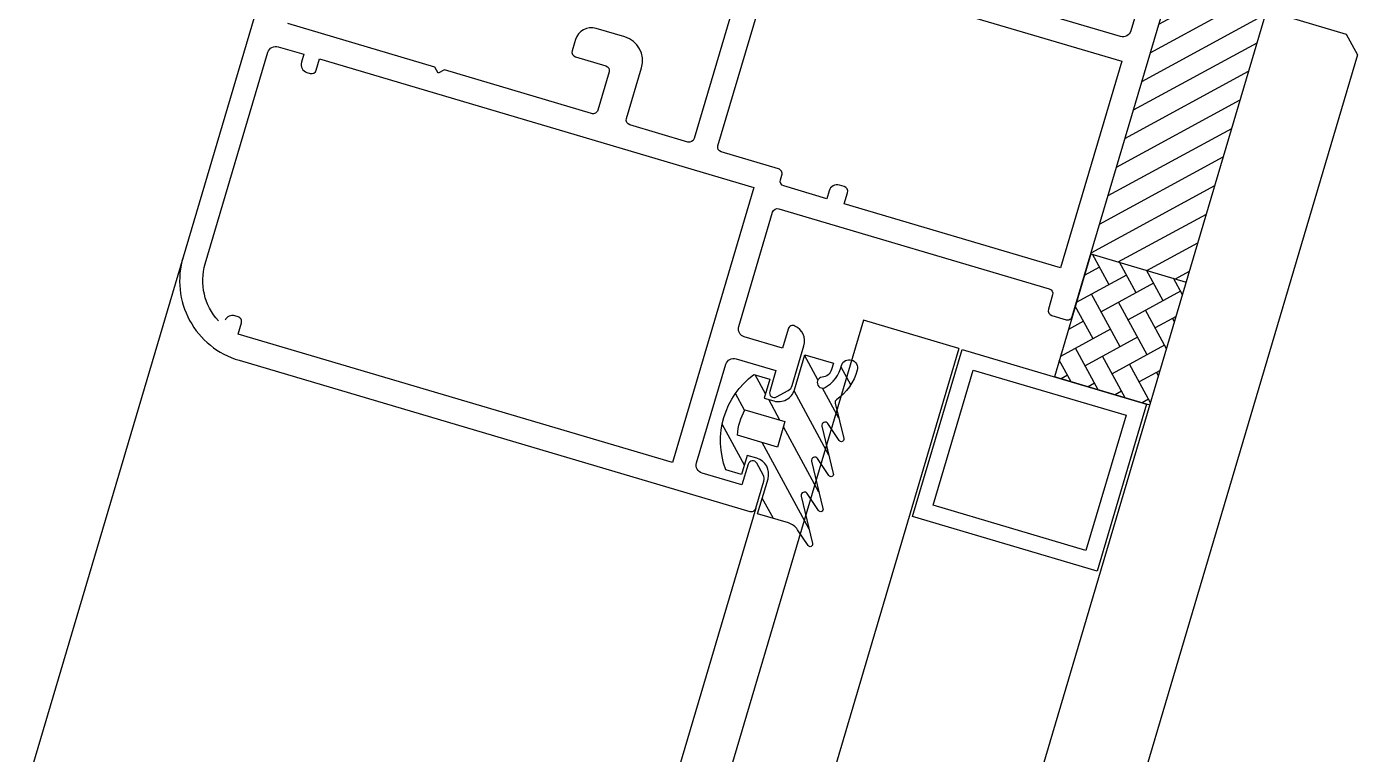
# Model space of a CAD drawing. Header units: millimetres. Extents: x 62878 to 70819, y -67946 to -61850.
# Drawn here: x 68204.46 to 68212.48, y -64833.6 to -64829.21 of the extents above; entities that cross this region are included whole.
import ezdxf

# ---------------------------------------------------------------- set-up
doc = ezdxf.new("R2010")
doc.units = ezdxf.units.MM
doc.layers.add('DOGRAMA', color=171, linetype='Continuous', lineweight=0)

msp = doc.modelspace()

# ---------------------------------------------------------------- hatches: boundary and pattern name
at = {"layer": 'DOGRAMA', "lineweight": -2}
h = msp.add_hatch(dxfattribs=at)
h.set_pattern_fill('ANSI31', color=256, scale=0.03999999999999999, angle=73.50578493834035, style=0)
h.set_pattern_definition([(208.5057849383403, (68235.64316677218, -64699.34281811498), (-0.06061043106111653, 0.1116036542707525), [])])
h.paths.add_polyline_path([(68210.9782949319, -64830.32692388627, 0.4142135623420975), (68210.95973436048, -64830.29274779542), (68211.32953825209, -64829.04384774668, 0.1532309010706403), (68211.93323914912, -64829.11831402702), (68211.52723564429, -64830.48946724746)])
h.paths.add_polyline_path([(68210.8734168321, -64830.58425896613), (68210.94411884104, -64830.34548445772, 0.4142135623575963), (68210.9782949319, -64830.32692388627), (68211.52723564429, -64830.48946724746), (68211.44872587564, -64830.75461008702)])
h = msp.add_hatch(dxfattribs=at)
h.set_pattern_fill('AR-HBONE', color=256, scale=0.03, angle=73.50578493834035, style=0)
h.set_pattern_definition([(118.5057849383402, (68175.13729530471, -64825.11310285938), (-0.1627219703923171, 0.04818257311146708), [0.3599999999999998, -0.1199999999999999]), (208.5057849383403, (68175.08002560609, -64825.00765058762), (-0.1627219703923171, 0.04818257311146708), [0.36, -0.12])])
h.paths.add_polyline_path([(68210.72479177287, -64831.08619485133), (68210.65381213913, -64831.3259069528), (68211.22912118267, -64831.4962580737), (68211.44872587564, -64830.75461008702), (68210.8734168321, -64830.58425896613)])
h = msp.add_hatch(dxfattribs=at)
h.set_pattern_fill('ANSI31', color=256, scale=0.05, angle=73.50578493834035, style=0)
h.set_pattern_definition([(118.5057849383402, (68167.43644313564, -64929.69026009296), (-0.1395045678384407, -0.07576303882639554), [])])
edge = h.paths.add_edge_path(flags=16)
edge.add_arc((68209.1418204472, -64831.7125348409), 0.3999999999286606, 151.9688258972857, 175.0427439634675, ccw=False)
edge.add_line((68208.78874363644, -64831.52455408218), (68209.03029515324, -64831.59607837351))
edge.add_line((68209.03029515324, -64831.59607837351), (68208.98486818766, -64831.74949411847))
edge.add_line((68208.98486818766, -64831.74949411847), (68208.74331667085, -64831.6779698271))
edge = h.paths.add_edge_path()
edge.add_arc((68209.14182044724, -64831.71253484088), 0.4999999999876024, 126.63588728928829, 200.3756825815212, ccw=False)
edge.add_line((68208.84345664535, -64831.31131290515), (68208.93934148594, -64831.33970475862))
edge.add_line((68208.93934148594, -64831.33970475862), (68208.90527126176, -64831.45476656732))
edge.add_line((68208.90527126176, -64831.45476656732), (68208.96280216609, -64831.47180167942))
edge.add_arc((68208.99119401956, -64831.37591683884), 0.09999999998843902, 253.5057849456145, 343.5057849456144)
edge.add_line((68209.08707886015, -64831.4043086923), (68209.14954093785, -64831.19336204301))
edge.add_line((68209.14954093785, -64831.19336204301), (68209.32213365097, -64831.24446737929))
edge.add_line((68209.32213365097, -64831.24446737929), (68209.31092471909, -64831.28232213372))
edge.add_arc((68209.24859957275, -64831.26386742898), 0.06499999994887201, 275.09644943086926, 343.5057849489465, ccw=False)
edge.add_arc((68209.25727757621, -64831.36117065157), 0.03268943074226011, 95.09644940806717, 288.9360640457658)
edge.add_arc((68209.17560190275, -64831.21548997507), 0.1992591642923095, 297.5895634116289, 347.8554705711485)
edge.add_arc((68209.41797870609, -64831.27287662224), 0.05002797724651123, -15.522056435992283, 161.9911798625706, ccw=False)
edge.add_arc((68209.15467783368, -64831.19956309728), 0.323345041212875, 305.1201220507947, 344.44643220505753, ccw=False)
edge.add_arc((68209.35220167716, -64831.48040139345), 0.02000000002162727, 125.120122174914, 193.5057850456032)
edge.add_line((68209.33275475024, -64831.48507226427), (68209.38414328065, -64831.69902573068))
edge.add_arc((68209.36955808548, -64831.70252888375), 0.01499999998553853, -146.49421506818192, 13.505784916445691, ccw=False)
edge.add_line((68209.35705063413, -64831.7108092014), (68209.28908378835, -64831.60814502189))
edge.add_arc((68209.27240718652, -64831.61918544543), 0.02000000000659648, 33.50578493401787, 193.5057849540009)
edge.add_line((68209.25296025962, -64831.62385631622), (68209.32168120303, -64831.90997237996))
edge.add_arc((68209.30709600783, -64831.91347553305), 0.01500000001723604, -146.4942150675373, 13.505784944530092, ccw=False)
edge.add_line((68209.29458855644, -64831.92175585072), (68209.2266217107, -64831.8190916712))
edge.add_arc((68209.20994510889, -64831.83013209474), 0.01999999999446265, 33.50578495703062, 193.5057849637369)
edge.add_line((68209.190498182, -64831.83480296553), (68209.25921912529, -64832.12091902927))
edge.add_arc((68209.24463393014, -64832.12442218237), 0.01499999997648678, -146.4942150143243, 13.505785010497675, ccw=False)
edge.add_line((68209.2321264788, -64832.13270250002), (68209.16415963302, -64832.0300383205))
edge.add_arc((68209.14748303119, -64832.04107874403), 0.02000000000258, 33.50578491663744, 193.5057849337332)
edge.add_line((68209.12803610429, -64832.04574961482), (68209.19675704767, -64832.33186567859))
edge.add_arc((68209.18217185247, -64832.33536883168), 0.01500000001723604, -146.49421503685357, 13.505784944530092, ccw=False)
edge.add_line((68209.1696644011, -64832.34364914935), (68209.10624946412, -64832.24786064529))
edge.add_arc((68209.02286645502, -64832.30306276307), 0.1000000000650299, 33.50578497685735, 73.50578497580678)
edge.add_line((68209.05125830846, -64832.20717792239), (68208.86562240301, -64832.15221044894))
edge.add_line((68208.86562240301, -64832.15221044894), (68208.92808448069, -64831.94126379963))
edge.add_arc((68208.83219964009, -64831.91287194614), 0.1000000000065236, 343.5057849399872, 433.5057849399872)
edge.add_line((68208.86059149358, -64831.81698710554), (68208.80306058924, -64831.79995199347))
edge.add_line((68208.80306058924, -64831.79995199347), (68208.768990365, -64831.91501380217))
edge.add_line((68208.768990365, -64831.91501380217), (68208.67310552442, -64831.8866219487))

# ---------------------------------------------------------------- linework, layer by layer
for p, q in [((68211.9332391491, -64829.11831402699), (68199.28954201977, -64871.81855141722)), ((68211.93323914912, -64829.11831402702), (68212.41266335206, -64829.26027329442)), ((68212.41266335214, -64829.26027329442), (68212.48015633921, -64829.38454998849)), ((68212.48015633921, -64829.38454998849), (68199.86485106332, -64871.98890253811)), ((68205.40231166413, -64830.60525255493), (68193.68986732911, -64870.16046717367)), ((68210.87341683204, -64830.5842589661), (68210.65381213913, -64831.3259069528)), ((68210.87341683204, -64830.5842589661), (68211.44872587564, -64830.75461008702)), ((68210.87341683204, -64830.5842589661), (68211.44872587564, -64830.75461008702)), ((68209.503194052, -64830.98520471097), (68197.5636148891, -64871.30749805448)), ((68210.0785030956, -64831.15555583187), (68209.503194052, -64830.98520471097)), ((68210.0785030956, -64831.15555583187), (68198.13892393262, -64871.47784917535)), ((68211.22912118267, -64831.4962580737), (68210.65381213913, -64831.3259069528)), ((68208.85496299097, -64832.11776662608), (68197.2759603673, -64871.22232249401))]:
    msp.add_line(p, q, dxfattribs=at)
at = {"layer": 'DOGRAMA', "lineweight": -2, "ltscale": 0.5}
for points in [[(68208.99878942827, -64828.1451209137), (68208.48205769484, -64829.89022501254, -0.4142135623730951), (68208.44477468659, -64829.91047290865), (68208.0947950184, -64829.80684264342, -0.4142135623730951), (68208.07454712229, -64829.76955963521), (68208.1654010535, -64829.46272814528, 0.4142135623730951), (68208.06416157281, -64829.27631310419), (68207.89156885972, -64829.2252077679, 0.4142135623730951), (68207.76729216562, -64829.29270075503), (68207.76161379492, -64829.31187772314), (68207.7474178682, -64829.35982014344, 0.4142135623730951), (68207.76766576435, -64829.39710315166), (68207.94984696148, -64829.45104767327, -0.4142135623730951), (68207.97009485759, -64829.4883306815), (68207.90195440923, -64829.71845429894, -0.4142135623730951), (68207.86467140101, -64829.73870219507), (68206.9777366255, -64829.47607755034), (68206.94045361725, -64829.49632544645), (68206.92020572117, -64829.45904243822), (68206.03327094566, -64829.19641779349, -0.4142135623730951)], [(68206.0496459236, -64828.4190781894), (68205.4023116641, -64830.60525255493, 0.4142135623730951), (68205.73977659969, -64831.22663602531), (68208.81767998273, -64832.13801452219, 0.4142135623730951), (68208.85496299097, -64832.11776662608), (68208.90302755969, -64831.95544317941, 0.1991096956269791), (68208.89901695079, -64831.91738848174), (68208.86049870303, -64831.84646377242, 0.6680969080520953), (68208.8085271313, -64831.85193315368), (68208.7711322211, -64831.97822307724), (68208.5314201196, -64831.90724344352, -0.4142135623730951), (68208.49767362599, -64831.84510509648), (68208.67370311765, -64831.25061908481, -0.4142135623730951), (68208.73584146469, -64831.21687259123), (68208.97555356618, -64831.28785222495), (68208.93815581677, -64831.414151737, 0.6680969080520438), (68208.97877064708, -64831.44703629197), (68209.0496953564, -64831.40851804423, 0.1989616347782854), (68209.07378184494, -64831.37877257114), (68209.14476431787, -64831.13905088115, 0.3728392455561729), (68209.09067737681, -64831.01981557274, 0.4568501953068724), (68209.04937238517, -64831.03855163943), (68209.01530216105, -64831.15361344811), (68208.78517854362, -64831.08547299977, -0.4142135623730951), (68208.75143205008, -64831.02333465272), (68208.95585339513, -64830.33296380044, -0.4142135623730951), (68208.99313640335, -64830.31271590431), (68210.62317869347, -64830.79537741355, -0.4142135623730951), (68210.64342658958, -64830.83266042179), (68210.61787392147, -64830.91895677835, 0.4142135623730951), (68210.63812181761, -64830.95623978654), (68210.72441817414, -64830.98179245468, 0.4142135623730951), (68210.76170118235, -64830.96154455857), (68211.34941254952, -64828.97672835826, 0.4142135623730951)], [(68211.1715150644, -64829.04920238671), (68211.11473135743, -64829.24097206796, -0.4142135623730951), (68211.05259301042, -64829.27471856149), (68210.41016457841, -64829.08449314313, -0.4142135623730951)], [(68205.61530713354, -64830.98931867882, -0.2621398995659221), (68205.53655044096, -64830.64500114981), (68205.91416209229, -64829.3697327699, -0.4142135623730951), (68205.97630043936, -64829.33598627635), (68206.12971618431, -64829.38141324192), (68206.11552025759, -64829.42935566223, 0.4142135623730951), (68206.1492667511, -64829.49149400927), (68206.16844371925, -64829.49717237998, 0.4142135623730951), (68206.20572672744, -64829.47692448382), (68206.2256010249, -64829.40980509542), (68208.84325717311, -64830.18490269556), (68208.35207810777, -64831.84371043785), (68205.73442195958, -64831.06861283768), (68205.75429625704, -64831.00149344926, 0.4142135623730951), (68205.73404836093, -64830.96421044106), (68205.71487139279, -64830.95853207035, 0.3618128521052944), (68205.65609788112, -64830.98382854353)]]:
    msp.add_lwpolyline(points, format="xyb", dxfattribs=at)
at = {"layer": 'DOGRAMA', "linetype": 'ByBlock', "lineweight": -2}
msp.add_lwpolyline([(68209.75675300376, -64829.03702405766), (68211.06078683582, -64829.42315326506), (68210.69169274054, -64830.66965619278), (68209.38765890842, -64830.28352698538), (68209.40753320589, -64830.21640759696, 0.4142135623730951), (68209.38728530977, -64830.17912458877), (68209.3585198576, -64830.17060703271, 0.4142135623730951), (68209.29638151053, -64830.20435352622), (68209.28218558378, -64830.25229594654), (68209.0232965142, -64830.17563794211, -0.4142135623730951), (68209.00304861806, -64830.13835493391), (68209.01156617413, -64830.10958948174, 0.4142135623730951), (68208.99131827796, -64830.07230647351), (68208.64613285183, -64829.97009580098, -0.4142135623730951), (68208.62588495568, -64829.93281279273), (68208.98646149496, -64828.71507531719, -0.4142135623730951)], format="xyb", dxfattribs=at)
at = {"layer": 'DOGRAMA', "lineweight": -2}
for points in [[(68208.67310552442, -64831.8866219487, -0.3333333333332296), (68208.84345664535, -64831.31131290515), (68208.93934148594, -64831.33970475862), (68208.90527126176, -64831.45476656732), (68208.96280216609, -64831.47180167942, 0.4142135623730951), (68209.08707886015, -64831.4043086923), (68209.14954093785, -64831.19336204301), (68209.32213365097, -64831.24446737929), (68209.31092471909, -64831.28232213372, -0.3076847592325949), (68209.25437368998, -64831.32861045613, 1.128701775595035), (68209.26788571669, -64831.39209097235, 0.2229122392588673), (68209.37040165273, -64831.25740980286, -0.9785310008372164), (68209.46618203825, -64831.28626457485, -0.1732976222504512), (68209.34069582616, -64831.46404243891, 0.3075716929246892), (68209.33275475024, -64831.48507226427), (68209.38414328065, -64831.69902573068, -0.8390996311771624), (68209.35705063413, -64831.7108092014), (68209.28908378835, -64831.60814502189, 0.8390996311772869), (68209.25296025962, -64831.62385631622), (68209.32168120303, -64831.90997237996, -0.8390996311771624), (68209.29458855644, -64831.92175585072), (68209.2266217107, -64831.8190916712, 0.839099631177325), (68209.190498182, -64831.83480296553), (68209.25921912529, -64832.12091902927, -0.8390996311769768), (68209.2321264788, -64832.13270250002), (68209.16415963302, -64832.0300383205, 0.8390996311770358), (68209.12803610429, -64832.04574961482), (68209.19675704767, -64832.33186567859, -0.8390996311781366), (68209.1696644011, -64832.34364914935), (68209.10624946412, -64832.24786064529, 0.1763269807084491), (68209.05125830846, -64832.20717792239), (68208.86562240301, -64832.15221044894), (68208.92808448069, -64831.94126379963, 0.4142135623728453), (68208.86059149358, -64831.81698710554), (68208.80306058924, -64831.79995199347), (68208.768990365, -64831.91501380217)], [(68208.74331667085, -64831.6779698271, -0.1010205144335734), (68208.78874363644, -64831.52455408218), (68209.03029515324, -64831.59607837351), (68208.98486818766, -64831.74949411847)], [(68208.74331667085, -64831.6779698271, -0.1010205144335734), (68208.78874363644, -64831.52455408218), (68209.03029515324, -64831.59607837351), (68208.98486818766, -64831.74949411847)]]:
    msp.add_lwpolyline(points, format="xyb", close=True, dxfattribs=at)
for points in [[(68211.20994421456, -64831.49057970301), (68210.911829753, -64832.49737052924), (68209.7995656021, -64832.16802502882), (68210.09768006371, -64831.16123420259)], [(68211.0856675205, -64831.55807269011), (68210.84433676588, -64832.37309383514), (68209.92384229618, -64832.10053204169), (68210.16517305082, -64831.28551089666)]]:
    msp.add_lwpolyline(points, close=True, dxfattribs=at)

doc.saveas('drawing.dxf')
